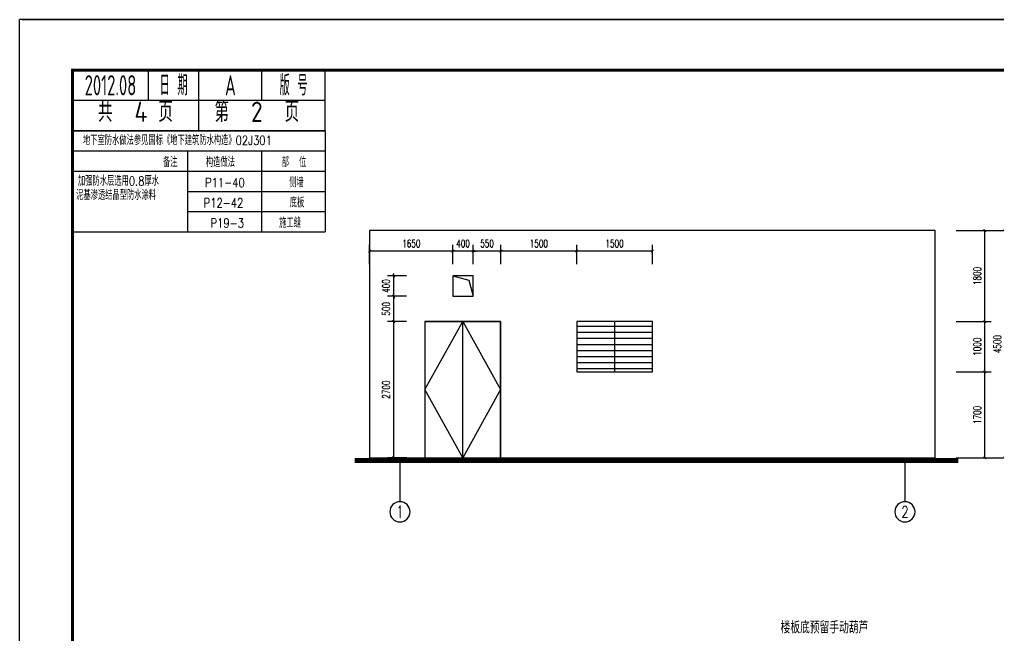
# Model space of a CAD drawing. Extents: x 45837 to 287007, y -98586 to 328021.
# Drawn here: x 54434 to 73817, y 282749 to 294938 of the extents above; entities that cross this region are included whole.
import ezdxf
from ezdxf.enums import TextEntityAlignment as Align

# ---------------------------------------------------------------- set-up
doc = ezdxf.new("R2010")
doc.units = 0
doc.header["$LTSCALE"] = 1000
doc.header["$MEASUREMENT"] = 0
for name, color, linetype in [('AXIS', 3, 'Continuous'), ('AXIS_TEXT', 7, 'Continuous'), ('HIDE_B', 7, 'Continuous'), ('PUB_DIM', 3, 'Continuous'), ('PUB_TEXT', 7, 'Continuous'), ('QQ', 8, 'Continuous'), ('WALL', 9, 'Continuous'), ('图框', 7, 'Continuous'), ('文字', 7, 'Continuous'), ('栏目', 3, 'Continuous'), ('次轮廓线', 7, 'Continuous'), ('页码', 3, 'Continuous')]:
    doc.layers.add(name, color=color, linetype=linetype)
doc.styles.add('_TCH_AXIS', font='COMPLEX', dxfattribs={"bigfont": 'GBCBIG'})
doc.styles.add('_TCH_DIM', font='SIMPLEX', dxfattribs={"bigfont": 'GBCBIG'})
doc.styles.add('COMPLEX', font='COMPLEX')
doc.styles.add('DIM_FONT', font='SIMPLEX', dxfattribs={"width": 0.7, "bigfont": 'GBCBIG'})
doc.styles.add('HZTXT', font='SIMPLEX.shx', dxfattribs={"width": 0.8, "bigfont": 'gbhzfs.shx'})
doc.styles.get("Standard").update_dxf_attribs({"font": 'gbenor.shx', "bigfont": 'gbcbig.shx'})
doc.dimstyles.new('DIMN50', dxfattribs={"dimscale": 0.5, "dimtxt": 300, "dimasz": 100, "dimexe": 250, "dimexo": 300, "dimgap": 150, "dimtad": 1, "dimdec": 0, "dimzin": 0, "dimdsep": 46, "dimtxsty": 'DIM_FONT', "dimblk": 'ARCHTICK', "dimcen": 0.09, "dimclrt": 7, "dimazin": 2, "dimtfac": 1, "dimtdec": 0, "dimtix": 1, "dimtmove": 2, "dimatfit": 3, "dimldrblk": 'ARCHTICK', "dimfxl": 0, "dimtolj": 1, "dimtzin": 0, "dimarcsym": 0})

# ---------------------------------------------------------------- blocks, each defined once
blk = doc.blocks.new('_ArchTick')
at = {"color": 0, "linetype": 'ByBlock', "const_width": 0.4}
blk.add_lwpolyline([(-0.5, -0.5), (0.5, 0.5)], dxfattribs=at)
blk = doc.blocks.new('*D216')
at = {"layer": 'Defpoints', "color": 0}
for p in [(-2316, -43769), (-2316, -44179), (-816, -44179)]:
    blk.add_point(p, dxfattribs=at)
at = {"layer": 'PUB_DIM', "color": 0, "lineweight": -2}
for p, q in [((-2316, -44029), (-2316, -43644)), ((-816, -43769), (-2316, -43769)), ((-816, -44029), (-816, -43644))]:
    blk.add_line(p, q, dxfattribs=at)
at = {"layer": 'PUB_DIM', "color": 0, "lineweight": -2, "xscale": 50, "yscale": 50, "zscale": 50, "rotation": 180}
blk.add_blockref('_ArchTick', (-2316, -43769), dxfattribs=at)
at = {"layer": 'PUB_DIM', "color": 0, "lineweight": -2, "xscale": 50, "yscale": 50, "zscale": 50}
blk.add_blockref('_ArchTick', (-816, -43769), dxfattribs=at)
at = {"layer": 'PUB_DIM', "color": 7, "insert": (-1566, -43619), "char_height": 150, "attachment_point": 5, "style": 'DIM_FONT'}
blk.add_mtext('\\A1;1500', dxfattribs=at)
blk = doc.blocks.new('*D217')
at = {"layer": 'Defpoints', "color": 0}
for p in [(-3816, -43769), (-3816, -44179), (-2316, -44179)]:
    blk.add_point(p, dxfattribs=at)
at = {"layer": 'PUB_DIM', "color": 0, "lineweight": -2}
for p, q in [((-3816, -44029), (-3816, -43644)), ((-2316, -43769), (-3816, -43769)), ((-2316, -44029), (-2316, -43644))]:
    blk.add_line(p, q, dxfattribs=at)
at = {"layer": 'PUB_DIM', "color": 0, "lineweight": -2, "xscale": 50, "yscale": 50, "zscale": 50, "rotation": 180}
blk.add_blockref('_ArchTick', (-3816, -43769), dxfattribs=at)
at = {"layer": 'PUB_DIM', "color": 0, "lineweight": -2, "xscale": 50, "yscale": 50, "zscale": 50}
blk.add_blockref('_ArchTick', (-2316, -43769), dxfattribs=at)
at = {"layer": 'PUB_DIM', "color": 7, "insert": (-3066, -43619), "char_height": 150, "attachment_point": 5, "style": 'DIM_FONT'}
blk.add_mtext('\\A1;1500', dxfattribs=at)
blk = doc.blocks.new('*D218')
at = {"layer": 'Defpoints', "color": 0}
for p in [(-4366, -43769), (-4366, -44179), (-3816, -44179)]:
    blk.add_point(p, dxfattribs=at)
at = {"layer": 'PUB_DIM', "color": 0, "lineweight": -2}
for p, q in [((-4366, -44029), (-4366, -43644)), ((-3816, -43769), (-4366, -43769)), ((-3816, -44029), (-3816, -43644))]:
    blk.add_line(p, q, dxfattribs=at)
at = {"layer": 'PUB_DIM', "color": 0, "lineweight": -2, "xscale": 50, "yscale": 50, "zscale": 50, "rotation": 180}
blk.add_blockref('_ArchTick', (-4366, -43769), dxfattribs=at)
at = {"layer": 'PUB_DIM', "color": 0, "lineweight": -2, "xscale": 50, "yscale": 50, "zscale": 50}
blk.add_blockref('_ArchTick', (-3816, -43769), dxfattribs=at)
at = {"layer": 'PUB_DIM', "color": 7, "insert": (-4091, -43619), "char_height": 150, "attachment_point": 5, "style": 'DIM_FONT'}
blk.add_mtext('\\A1;550', dxfattribs=at)
blk = doc.blocks.new('*D219')
at = {"layer": 'Defpoints', "color": 0}
for p in [(-4766, -43769), (-4766, -44179), (-4366, -44179)]:
    blk.add_point(p, dxfattribs=at)
at = {"layer": 'PUB_DIM', "color": 0, "lineweight": -2}
for p, q in [((-4766, -43769), (-4816, -43769)), ((-4766, -44029), (-4766, -43644)), ((-4366, -43769), (-4766, -43769)), ((-4366, -44029), (-4366, -43644)), ((-4366, -43769), (-4316, -43769))]:
    blk.add_line(p, q, dxfattribs=at)
at = {"layer": 'PUB_DIM', "color": 0, "lineweight": -2, "xscale": 50, "yscale": 50, "zscale": 50}
blk.add_blockref('_ArchTick', (-4766, -43769), dxfattribs=at)
at = {"layer": 'PUB_DIM', "color": 0, "lineweight": -2, "xscale": 50, "yscale": 50, "zscale": 50, "rotation": 180}
blk.add_blockref('_ArchTick', (-4366, -43769), dxfattribs=at)
at = {"layer": 'PUB_DIM', "color": 7, "insert": (-4566, -43619), "char_height": 150, "attachment_point": 5, "style": 'DIM_FONT'}
blk.add_mtext('\\A1;400', dxfattribs=at)
blk = doc.blocks.new('*D220')
at = {"layer": 'Defpoints', "color": 0}
for p in [(-6416, -43769), (-6416, -44179), (-4766, -44179)]:
    blk.add_point(p, dxfattribs=at)
at = {"layer": 'PUB_DIM', "color": 0, "lineweight": -2}
for p, q in [((-6416, -44029), (-6416, -43644)), ((-4766, -43769), (-6416, -43769)), ((-4766, -44029), (-4766, -43644))]:
    blk.add_line(p, q, dxfattribs=at)
at = {"layer": 'PUB_DIM', "color": 0, "lineweight": -2, "xscale": 50, "yscale": 50, "zscale": 50, "rotation": 180}
blk.add_blockref('_ArchTick', (-6416, -43769), dxfattribs=at)
at = {"layer": 'PUB_DIM', "color": 0, "lineweight": -2, "xscale": 50, "yscale": 50, "zscale": 50}
blk.add_blockref('_ArchTick', (-4766, -43769), dxfattribs=at)
at = {"layer": 'PUB_DIM', "color": 7, "insert": (-5591, -43619), "char_height": 150, "attachment_point": 5, "style": 'DIM_FONT'}
blk.add_mtext('\\A1;1650', dxfattribs=at)
blk = doc.blocks.new('*D143')
at = {"layer": 'Defpoints', "color": 0}
for p in [(-5940, -44260), (-5536, -44260), (-5536, -44660)]:
    blk.add_point(p, dxfattribs=at)
at = {"layer": 'PUB_DIM', "color": 0, "lineweight": -2}
for p, q in [((-5686, -44260), (-6065, -44260)), ((-5940, -44260), (-5940, -44210)), ((-5940, -44660), (-5940, -44260)), ((-5686, -44660), (-6065, -44660)), ((-5940, -44660), (-5940, -44710))]:
    blk.add_line(p, q, dxfattribs=at)
at = {"layer": 'PUB_DIM', "color": 0, "lineweight": -2, "xscale": 50, "yscale": 50, "zscale": 50}
for p, rotation in [((-5940, -44260), 270), ((-5940, -44660), 90)]:
    blk.add_blockref('_ArchTick', p, dxfattribs=dict(at, rotation=rotation))
at = {"layer": 'PUB_DIM', "color": 7, "insert": (-6090, -44460), "char_height": 150, "attachment_point": 5, "rotation": 90, "style": 'DIM_FONT'}
blk.add_mtext('\\A1;400', dxfattribs=at)
blk = doc.blocks.new('*D144')
at = {"layer": 'Defpoints', "color": 0}
for p in [(-5940, -44660), (-5536, -44660), (-5536, -45161)]:
    blk.add_point(p, dxfattribs=at)
at = {"layer": 'PUB_DIM', "color": 0, "lineweight": -2}
for p, q in [((-5686, -44660), (-6065, -44660)), ((-5940, -45161), (-5940, -44660)), ((-5686, -45161), (-6065, -45161))]:
    blk.add_line(p, q, dxfattribs=at)
at = {"layer": 'PUB_DIM', "color": 0, "lineweight": -2, "xscale": 50, "yscale": 50, "zscale": 50}
for p, rotation in [((-5940, -44660), 90), ((-5940, -45161), 270)]:
    blk.add_blockref('_ArchTick', p, dxfattribs=dict(at, rotation=rotation))
at = {"layer": 'PUB_DIM', "color": 7, "insert": (-6090, -44911), "char_height": 150, "attachment_point": 5, "rotation": 90, "style": 'DIM_FONT'}
blk.add_mtext('\\A1;500', dxfattribs=at)
blk = doc.blocks.new('*D145')
at = {"layer": 'Defpoints', "color": 0}
for p in [(-5940, -45161), (-5536, -45161), (-5536, -47860)]:
    blk.add_point(p, dxfattribs=at)
at = {"layer": 'PUB_DIM', "color": 0, "lineweight": -2}
for p, q in [((-5686, -45161), (-6065, -45161)), ((-5940, -47860), (-5940, -45161)), ((-5686, -47860), (-6065, -47860))]:
    blk.add_line(p, q, dxfattribs=at)
at = {"layer": 'PUB_DIM', "color": 0, "lineweight": -2, "xscale": 50, "yscale": 50, "zscale": 50}
for p, rotation in [((-5940, -45161), 90), ((-5940, -47860), 270)]:
    blk.add_blockref('_ArchTick', p, dxfattribs=dict(at, rotation=rotation))
at = {"layer": 'PUB_DIM', "color": 7, "insert": (-6090, -46511), "char_height": 150, "attachment_point": 5, "rotation": 90, "style": 'DIM_FONT'}
blk.add_mtext('\\A1;2700', dxfattribs=at)
blk = doc.blocks.new('*D146')
at = {"layer": 'Defpoints', "color": 0}
for p in [(5450, -43360), (6165, -43360), (5450, -47860)]:
    blk.add_point(p, dxfattribs=at)
at = {"layer": 'PUB_DIM', "color": 0, "lineweight": -2}
for p, q in [((5600, -43360), (6290, -43360)), ((6165, -47860), (6165, -43360)), ((5600, -47860), (6290, -47860))]:
    blk.add_line(p, q, dxfattribs=at)
at = {"layer": 'PUB_DIM', "color": 0, "lineweight": -2, "xscale": 50, "yscale": 50, "zscale": 50}
for p, rotation in [((6165, -43360), 90), ((6165, -47860), 270)]:
    blk.add_blockref('_ArchTick', p, dxfattribs=dict(at, rotation=rotation))
at = {"layer": 'PUB_DIM', "color": 7, "insert": (6015, -45610), "char_height": 150, "attachment_point": 5, "rotation": 90, "style": 'DIM_FONT'}
blk.add_mtext('\\A1;4500', dxfattribs=at)
blk = doc.blocks.new('*D147')
at = {"layer": 'Defpoints', "color": 0}
for p in [(5050, -43360), (5765, -43360), (5050, -45161)]:
    blk.add_point(p, dxfattribs=at)
at = {"layer": 'PUB_DIM', "color": 0, "lineweight": -2}
for p, q in [((5200, -43360), (5890, -43360)), ((5765, -45161), (5765, -43360)), ((5200, -45161), (5890, -45161))]:
    blk.add_line(p, q, dxfattribs=at)
at = {"layer": 'PUB_DIM', "color": 0, "lineweight": -2, "xscale": 50, "yscale": 50, "zscale": 50}
for p, rotation in [((5765, -43360), 90), ((5765, -45161), 270)]:
    blk.add_blockref('_ArchTick', p, dxfattribs=dict(at, rotation=rotation))
at = {"layer": 'PUB_DIM', "color": 7, "insert": (5615, -44261), "char_height": 150, "attachment_point": 5, "rotation": 90, "style": 'DIM_FONT'}
blk.add_mtext('\\A1;1800', dxfattribs=at)
blk = doc.blocks.new('*D148')
at = {"layer": 'Defpoints', "color": 0}
for p in [(5050, -45161), (5765, -45161), (5050, -46161)]:
    blk.add_point(p, dxfattribs=at)
at = {"layer": 'PUB_DIM', "color": 0, "lineweight": -2}
for p, q in [((5200, -45161), (5890, -45161)), ((5765, -46161), (5765, -45161)), ((5200, -46161), (5890, -46161))]:
    blk.add_line(p, q, dxfattribs=at)
at = {"layer": 'PUB_DIM', "color": 0, "lineweight": -2, "xscale": 50, "yscale": 50, "zscale": 50}
for p, rotation in [((5765, -45161), 90), ((5765, -46161), 270)]:
    blk.add_blockref('_ArchTick', p, dxfattribs=dict(at, rotation=rotation))
at = {"layer": 'PUB_DIM', "color": 7, "insert": (5615, -45661), "char_height": 150, "attachment_point": 5, "rotation": 90, "style": 'DIM_FONT'}
blk.add_mtext('\\A1;1000', dxfattribs=at)
blk = doc.blocks.new('*D149')
at = {"layer": 'Defpoints', "color": 0}
for p in [(5050, -46161), (5765, -46161), (5050, -47860)]:
    blk.add_point(p, dxfattribs=at)
at = {"layer": 'PUB_DIM', "color": 0, "lineweight": -2}
for p, q in [((5200, -46161), (5890, -46161)), ((5765, -47860), (5765, -46161)), ((5200, -47860), (5890, -47860))]:
    blk.add_line(p, q, dxfattribs=at)
at = {"layer": 'PUB_DIM', "color": 0, "lineweight": -2, "xscale": 50, "yscale": 50, "zscale": 50}
for p, rotation in [((5765, -46161), 90), ((5765, -47860), 270)]:
    blk.add_blockref('_ArchTick', p, dxfattribs=dict(at, rotation=rotation))
at = {"layer": 'PUB_DIM', "color": 7, "insert": (5615, -47011), "char_height": 150, "attachment_point": 5, "rotation": 90, "style": 'DIM_FONT'}
blk.add_mtext('\\A1;1700', dxfattribs=at)
blk = doc.blocks.new('_AXISO')
blk.add_circle((0, 0), 0.5)
at = {"layer": 'AXIS_TEXT', "style": 'COMPLEX', "width": 1.041667}
blk.add_attdef('A', text='', height=0.56, dxfattribs=at).set_placement((-0.25, -0.28), (0.25, -0.28), align=Align.FIT)
blk = doc.blocks.new('334')
h = blk.add_hatch()
h.set_pattern_fill('玻璃', color=256, scale=100, style=0)
h.set_pattern_definition([(180, (177412.62, -14490.39), (0, 120), [])])
h.paths.add_polyline_path([(-1566.1, -46160.9), (-816.1, -46160.9), (-816.1, -45160.9), (-1566.1, -45160.9)])
h.paths.add_polyline_path([(-2316.1, -46160.9), (-1566.1, -46160.9), (-1566.1, -45160.9), (-2316.1, -45160.9)])
for p, q in [((-7297.9, -41386.1), (-7297.9, -43387.3)), ((-5322.1, -45160.9), (-3822.1, -45160.9)), ((-5322.1, -46510.6), (-4572.1, -45160.9)), ((-4572.1, -47860.4), (-4572.1, -45160.9)), ((-4572.1, -45160.9), (-3822.1, -46510.6)), ((-1566.1, -45160.9), (-1566.1, -46160.9)), ((-4572.1, -47860.4), (-5322.1, -46510.6)), ((-3822.1, -46510.6), (-4572.1, -47860.4))]:
    blk.add_line(p, q)
for points in [[(4783.9, -43360.4), (-6416.1, -43360.4), (-6416.1, -47860.4), (4783.9, -47860.4)], [(-4366.1, -44260.4), (-4766.1, -44260.4), (-4766.1, -44660.4), (-4366.1, -44660.4)], [(-3822.1, -45160.9), (-5322.1, -45160.9), (-5322.1, -47860.4), (-3822.1, -47860.4)], [(-816.1, -45160.9), (-2316.1, -45160.9), (-2316.1, -46160.9), (-816.1, -46160.9)]]:
    blk.add_lwpolyline(points, close=True)
blk.add_lwpolyline([(-4766.1, -44260.4), (-4450.3, -44345.6), (-4366.1, -44660.4)])
at = {"const_width": 100}
blk.add_lwpolyline([(5244.2, -47910.4), (-6714.3, -47910.4)], dxfattribs=at)
at = {"layer": 'AXIS'}
for p, q in [((-5816.1, -47860.4), (-5816.1, -48728.2)), ((4183.9, -47860.4), (4183.9, -48728.2))]:
    blk.add_line(p, q, dxfattribs=at)
at = {"layer": 'HIDE_B', "flags": 128}
blk.add_lwpolyline([(25702.1, -66886.1), (25702.1, -66886.1), (25702.1, -66886.1), (25702.1, -40186.1), (25702.1, -40186.1), (25702.1, -40186.1), (-12297.9, -40186.1), (-12297.9, -40186.1), (-12297.9, -40186.1), (-12297.9, -40186.1), (-12297.9, -40186.1), (-12297.9, -40186.1), (-12297.9, -66886.1), (-12297.9, -66886.1), (25702.1, -66886.1)], close=True, dxfattribs=at)
at = {"layer": 'PUB_TEXT'}
for p, q in [((-12297.9, -41386.1), (-7297.9, -41386.1)), ((-12297.9, -41786.3), (-7297.9, -41786.3)), ((-10021.7, -41786.3), (-10021.7, -43387.3)), ((-8560.7, -41786.3), (-8560.7, -43387.3)), ((-12297.9, -42186.6), (-7297.9, -42186.6)), ((-12297.9, -42186.6), (-7297.9, -42186.6)), ((-12297.9, -42186.6), (-7297.9, -42186.6)), ((-10021.7, -42586.8), (-7297.9, -42586.8)), ((-10021.7, -42987), (-7297.9, -42987)), ((-12297.9, -43387.3), (-7297.9, -43387.3)), ((-12297.9, -43387.3), (-7297.9, -43387.3))]:
    blk.add_line(p, q, dxfattribs=at)
at = {"layer": 'QQ'}
for p, q in [((-5322.1, -45159.1), (-5322.1, -47860.4)), ((-5322.1, -45160.9), (-5322.1, -45160.9)), ((-3822.1, -45159.1), (-3822.1, -47860.4)), ((-3822.1, -45160.9), (-3822.1, -45160.9))]:
    blk.add_line(p, q, dxfattribs=at)
at = {"layer": 'WALL', "color": 0}
for q in [(-13347.9, -39186.1), (-13297.9, -39186.1)]:
    blk.add_line((28702.1, -39186.1), q, dxfattribs=at)
at = {"layer": '图框', "linetype": 'Continuous'}
for points in [[(-13347.9, -68886.1), (-13347.9, -39186.1)], [(-13297.9, -39186.1), (28702.1, -39186.1)], [(28702.1, -39186.1), (-13297.9, -39186.1)]]:
    blk.add_lwpolyline(points, dxfattribs=at)
at = {"layer": '图框', "linetype": 'Continuous', "const_width": 60}
blk.add_lwpolyline([(-12297.9, -40186.1), (25702.1, -40186.1), (25702.1, -67886.1), (-12297.9, -67886.1), (-12297.9, -40186.1)], dxfattribs=at)
at = {"layer": '文字'}
for p, q in [((-9797.9, -40786.1), (-9797.9, -40186.1)), ((-8547.9, -40786.1), (-8547.9, -40186.1))]:
    blk.add_line(p, q, dxfattribs=at)
at = {"layer": '次轮廓线'}
blk.add_line((-10797.9, -40786.1), (-10797.9, -40186.1), dxfattribs=at)
at = {"layer": '页码'}
for p, q in [((-7297.9, -41386.1), (-7297.9, -40186.1)), ((-7297.9, -40786.1), (-12297.9, -40786.1)), ((-7297.9, -40786.1), (-12297.9, -40786.1)), ((-9797.9, -41386.1), (-9797.9, -40786.1)), ((-7297.9, -41386.1), (-12297.9, -41386.1))]:
    blk.add_line(p, q, dxfattribs=at)
at = {"layer": 'AXIS'}
ref = blk.add_blockref('_AXISO', (-5816.1, -48928.2), dxfattribs=dict(at, xscale=-400, yscale=400, zscale=400))
ref.add_attrib('A', '1', dxfattribs={"layer": 'AXIS_TEXT', "height": 249.8, "style": '_TCH_AXIS'}).set_placement((-5869.7, -49053.1), (-5762.6, -49053.1), align=Align.FIT)
ref = blk.add_blockref('_AXISO', (4183.9, -48928.2), dxfattribs=dict(at, xscale=-400, yscale=400, zscale=400))
ref.add_attrib('A', '2', dxfattribs={"layer": 'AXIS_TEXT', "height": 219.2, "style": '_TCH_AXIS'}).set_placement((4110.8, -49037.8), (4256.9, -49037.8), align=Align.FIT)
at = {"layer": 'PUB_TEXT', "style": 'HZTXT', "width": 0.8}
for s, p in [('地下室防水做法参见国标《地下建筑防水构造》02J301', (-12093.2, -41668.1)), ('备注', (-10509.2, -42102.2)), ('构造做法', (-9658.8, -42102.2)), ('部  位', (-8156.9, -42102.2)), ('加强防水层选用0.8厚水', (-12192.6, -42472.7)), ('P11-40', (-9674.7, -42502.5)), ('侧墙', (-8009.2, -42502.5)), ('泥基渗透结晶型防水涂料', (-12228.7, -42752.4)), ('P12-42', (-9702.1, -42902.7)), ('底板', (-7997.2, -42902.7)), ('P19-3', (-9564.9, -43303)), ('施工缝', (-8207.8, -43303))]:
    blk.add_text(s, height=180, dxfattribs=at).set_placement(p)
at = {"layer": 'PUB_TEXT', "style": '_TCH_DIM'}
blk.add_text('楼板底预留手动葫芦', height=241.13, dxfattribs=at).set_placement((1722, -51336.8))
at = {"layer": '图框', "width": 0.7}
for tag, p in [('变电所及发电机房平面图、立面图', (188340.2, -37686.1)), ('泵房平面图、立面图、1-1剖面图', (10864.5, -67386.1))]:
    blk.add_attdef(tag, text='', height=500, dxfattribs=at).set_placement(p, align=Align.MIDDLE_CENTER)
at = {"layer": '文字', "width": 0.7}
for s, p in [('2012.08', (-11547.9, -40486.1)), ('日 期', (-10297.9, -40486.1)), ('A', (-9172.9, -40486.1)), ('版 号', (-7922.9, -40486.1))]:
    blk.add_text(s, height=400, dxfattribs=at).set_placement(p, align=Align.MIDDLE_CENTER)
at = {"layer": '栏目', "char_height": 500, "width": 2859.111, "attachment_point": 3}
for s, insert in [('{\\H0.8x;共  4 页}', (-10311.7, -40811.6)), ('{\\H0.8x;第  2  页}', (-7811.7, -40811.6))]:
    blk.add_mtext(s, dxfattribs=dict(at, insert=insert))
at = {"layer": 'PUB_DIM'}
for p1, p2, distance, picture, middle in [((5050.2233, -45160.8578), (5050.2233, -43360.4053), -714.3453, '*D147', (5614.5687, -44260.6316)), ((5450.2, -47860.4), (5450.2, -43360.4), -714.3, '*D146', (6014.6, -45610.4)), ((-4766.1, -44179.1), (-6416.1, -44179.1), -409.9, '*D220', (-5591.1, -43619.2)), ((-4366.1, -44179.1), (-4766.1, -44179.1), -409.9, '*D219', (-4566.1, -43619.2)), ((-3816.1, -44179.1), (-4366.1, -44179.1), -409.9, '*D218', (-4091.1, -43619.2)), ((-2316.1, -44179.1), (-3816.1, -44179.1), -409.9, '*D217', (-3066.1, -43619.2)), ((-816.1, -44179.1), (-2316.1, -44179.1), -409.9, '*D216', (-1566.1, -43619.2)), ((-5536.1, -44660.4), (-5536.1, -44260.4), 403.9, '*D143', (-6090, -44460.4)), ((-5536.056, -45160.8578), (-5536.056, -44660.4053), 403.8972, '*D144', (-6089.9532, -44910.6316)), ((-5536.056, -47860.4053), (-5536.056, -45160.8578), 403.8972, '*D145', (-6089.9532, -46510.6316)), ((5050.2, -46160.9), (5050.2, -45160.9), -714.3, '*D148', (5614.6, -45660.9)), ((5050.2233, -47860.4053), (5050.2233, -46160.8578), -714.3453, '*D149', (5614.5687, -47010.6316))]:
    dim = blk.add_aligned_dim(p1=p1, p2=p2, distance=distance, dimstyle='DIMN50', dxfattribs=at)
    dim.commit()
    dim.dimension.update_dxf_attribs({"geometry": picture, "text_midpoint": middle})

msp = doc.modelspace()

# ---------------------------------------------------------------- block references
msp.add_blockref('334', (67781.7, 334123.7))

doc.saveas('drawing.dxf')
